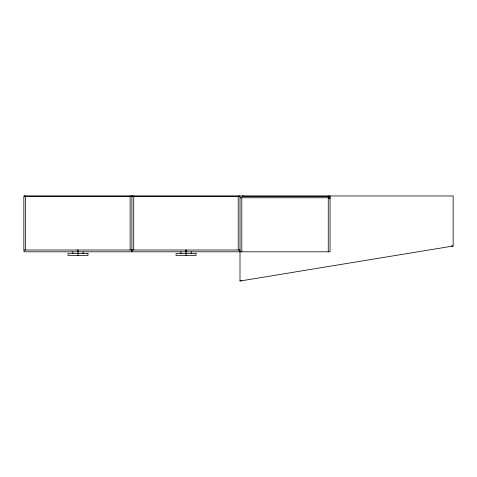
<?xml version="1.0" encoding="UTF-8"?>
<svg xmlns="http://www.w3.org/2000/svg" width="477" height="477" viewBox="0 0 477 477"><rect width="100%" height="100%" fill="white"/><g stroke="black" fill="none" stroke-linecap="round" stroke-linejoin="round"><path stroke-width="0.72" d="M240.003 250.008L23.85 250.008L23.85 195.969L453.15 195.969L453.15 246.007L240.003 281.031L240.003 195.969M239.442 196.268L239.442 195.969L239.502 196.268L132.427 196.268L132.427 195.969M240.003 197.77L330.066 197.77M328.265 198.271L330.066 198.271M451.349 246.007L453.15 246.007M240.003 251.808L330.066 251.808L330.066 195.969M240.003 280.732L241.803 280.732M329.506 195.969L329.565 196.268L242.304 196.268L242.304 195.969M328.265 195.969L328.265 196.268M328.265 197.77L328.265 251.808M243.604 195.969L243.604 196.268M242.364 195.969L242.364 196.268M241.803 197.77L241.803 251.808M239.8 250.008L239.8 251.808L132.123 251.808L132.123 250.008M238.202 195.969L238.202 250.008M191.217 251.808L191.217 253.609M186.066 250.008L186.066 255.41M185.863 250.008L185.863 251.808M180.908 251.808L180.908 253.609M133.727 195.969L133.727 250.008M132.487 195.969L132.487 196.268M131.926 195.969L131.926 250.008M131.724 250.008L131.724 251.808L24.053 251.808L24.053 250.008M131.366 195.969L131.425 196.268L24.351 196.268L24.351 195.969M130.126 195.969L130.126 250.008M83.141 251.808L83.141 253.609M77.99 250.008L77.99 255.41M77.787 250.008L77.787 251.808M72.832 251.808L72.832 253.609M25.651 195.969L25.651 250.008M24.41 195.969L24.41 196.268M87.995 253.609L67.978 253.609L67.978 255.41L87.995 255.41L87.995 253.609M196.071 253.609L176.055 253.609L176.055 255.41L196.071 255.41L196.071 253.609"/></g></svg>
